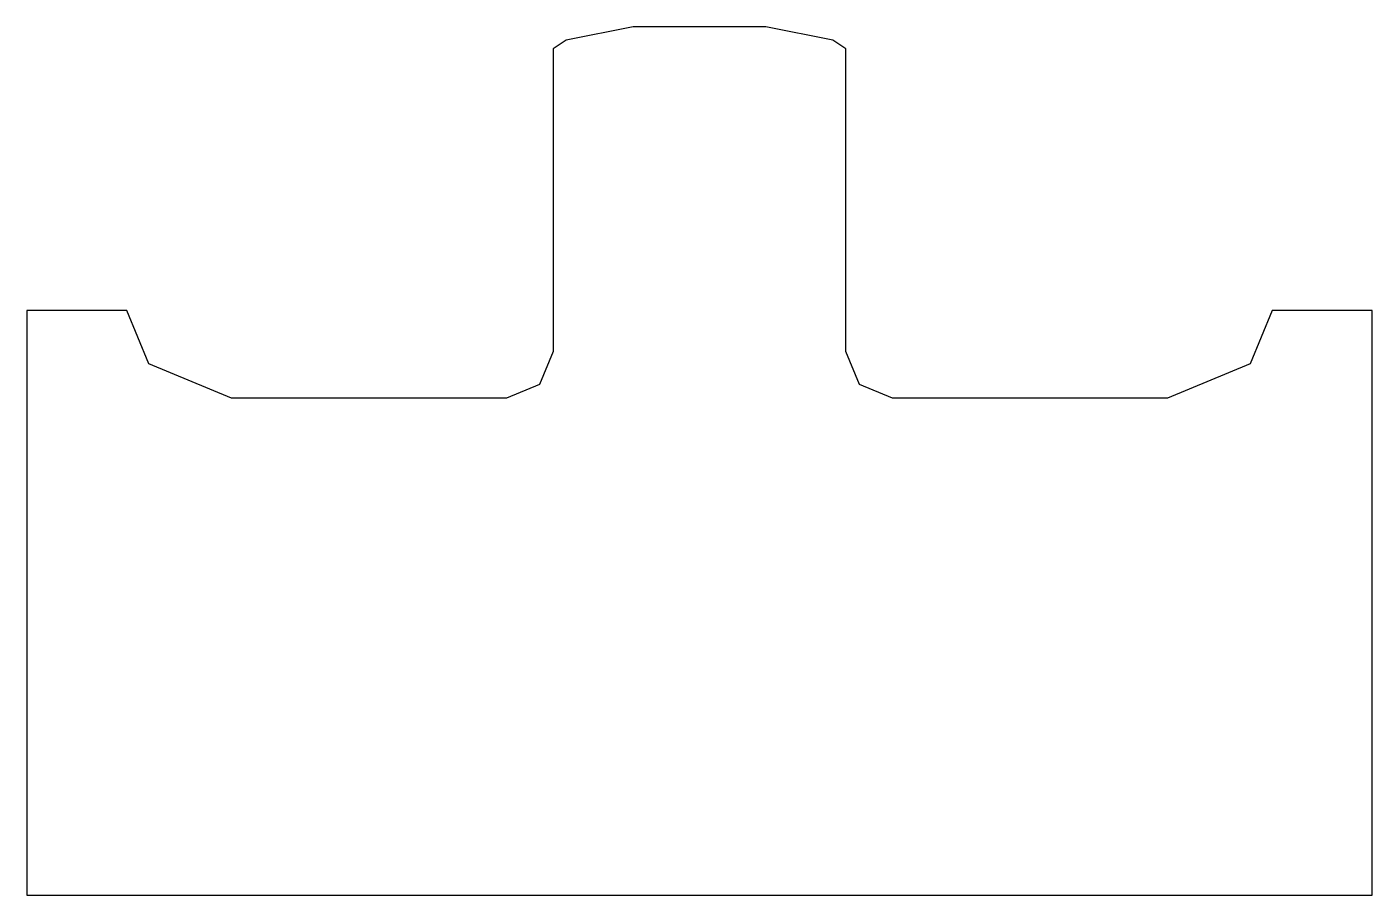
# Model space of a CAD drawing. Header units: metres. Extents: x -11.5 to 11.5, y -8.5 to 6.3.
import ezdxf

# ---------------------------------------------------------------- set-up
doc = ezdxf.new("R2010")
doc.units = ezdxf.units.M

msp = doc.modelspace()

# ---------------------------------------------------------------- linework, layer by layer
for p, q in [((-1.13477, 6.34961), (-2.28223, 6.12207)), ((1.13477, 6.34961), (-1.13477, 6.34961)), ((2.28223, 6.12207), (1.13477, 6.34961)), ((-2.28223, 6.12207), (-2.5, 5.97659)), ((2.5, 5.97659), (2.28223, 6.12207)), ((-2.5, 5.97659), (-2.5, 0.799805)), ((2.5, 0.799805), (2.5, 5.97659)), ((-9.79282, 1.5), (-11.5, 1.5)), ((-11.5, 1.5), (-11.5, -8.5)), ((-9.41406, 0.585938), (-9.79282, 1.5)), ((9.79282, 1.5), (9.41406, 0.585938)), ((11.5, 1.5), (9.79282, 1.5)), ((11.5, -8.5), (11.5, 1.5)), ((-2.5, 0.799805), (-2.73438, 0.234375)), ((2.73438, 0.234375), (2.5, 0.799805)), ((-8, 0), (-9.41406, 0.585938)), ((9.41406, 0.585938), (8, 0)), ((-2.73438, 0.234375), (-3.2998, 0)), ((3.2998, 0), (2.73438, 0.234375)), ((-3.2998, 0), (-8, 0)), ((8, 0), (3.2998, 0)), ((-11.5, -8.5), (11.5, -8.5))]:
    msp.add_line(p, q)

doc.saveas('drawing.dxf')
